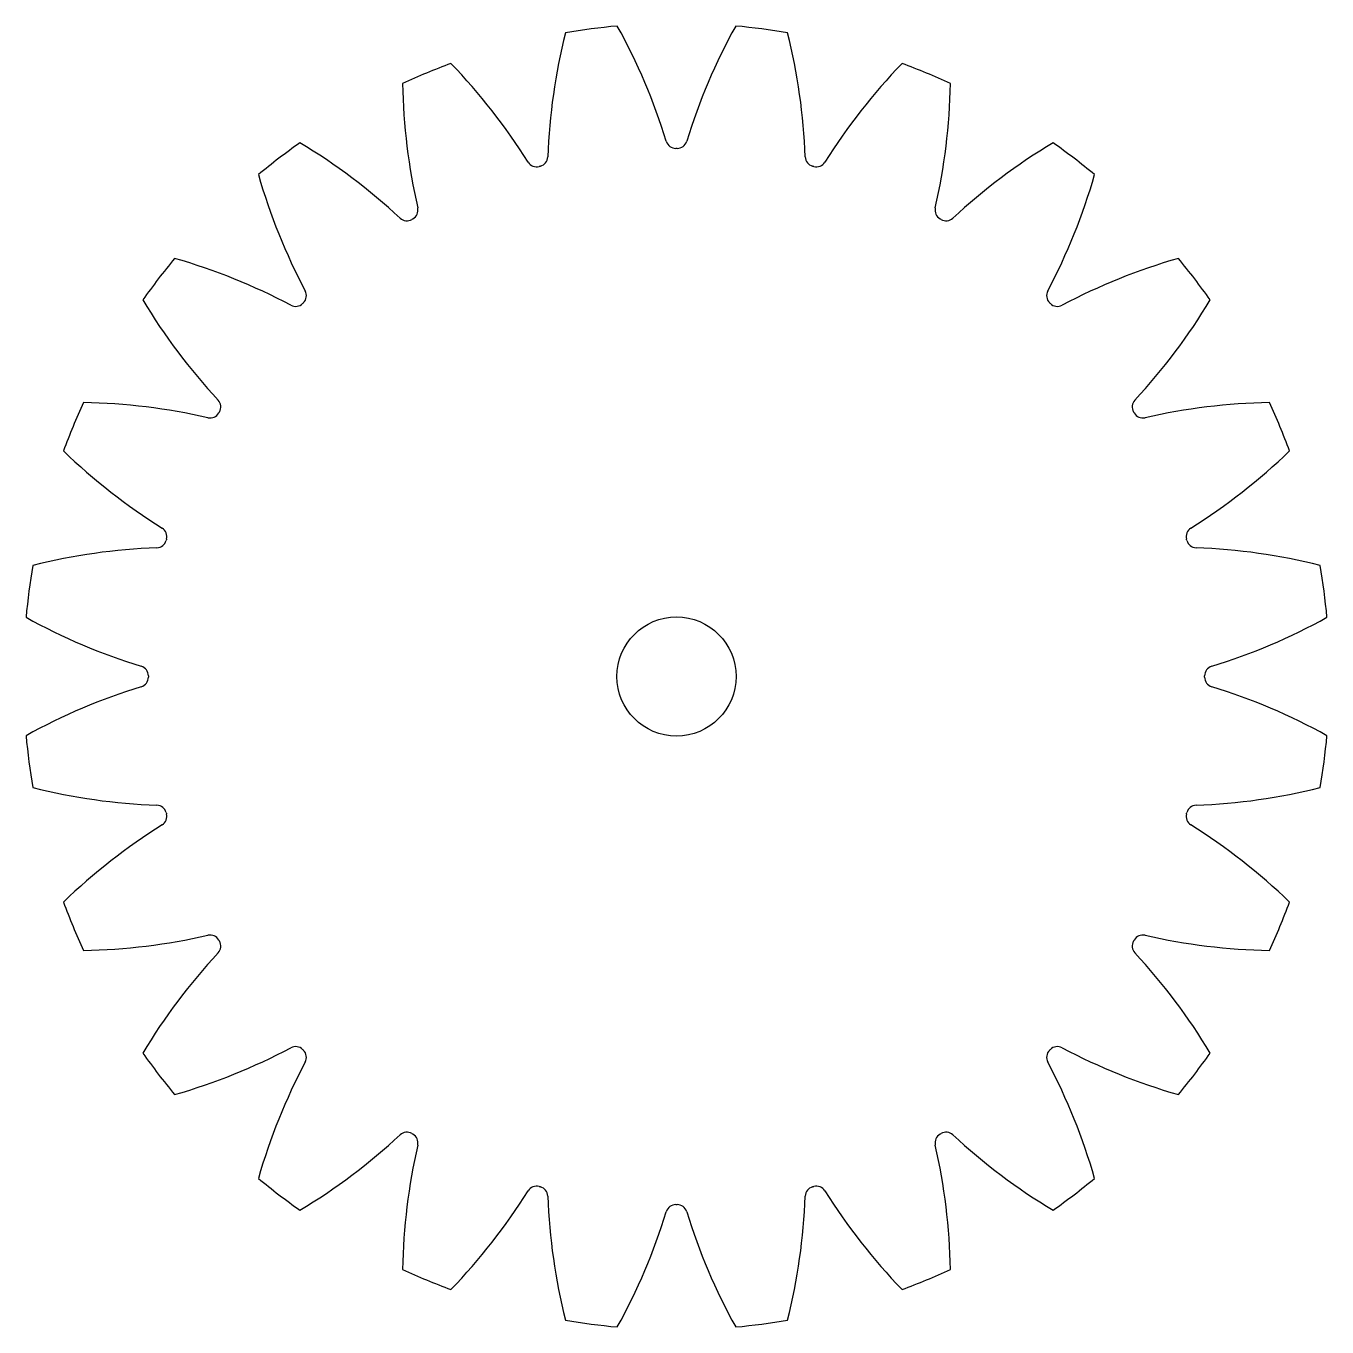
# Model space of a CAD drawing. Header units: inches. Extents: x -0.406 to 0.406, y -0.406 to 0.406.
import ezdxf

# ---------------------------------------------------------------- set-up
doc = ezdxf.new("R2010")
doc.units = ezdxf.units.IN
doc.layers.add('CUTOUTS', color=1, linetype='CONTINUOUS')
doc.layers.add('PERIMETER', color=5, linetype='CONTINUOUS')

msp = doc.modelspace()

# ---------------------------------------------------------------- linework, layer by layer
at = {"layer": 'CUTOUTS'}
msp.add_circle((0, 0), 0.0372, dxfattribs=at)
at = {"layer": 'PERIMETER'}
for centre, radius, start, end in [((0.29748, 0.31075), 0.37815, 166.00518, 177.89043), ((0, 0), 0.40815, 95.20319, 99.79681), ((-0.36777, 0.22317), 0.37815, 17.10957, 28.99482), ((0.36777, 0.22317), 0.37815, 151.00518, 162.89043), ((0, 0), 0.40815, 80.20319, 84.79681), ((-0.29748, 0.31075), 0.37815, 2.10957, 13.99482), ((0, 0), 0.40815, 110.20319, 114.79681), ((-0.413, 0.12038), 0.37815, 32.10957, 43.99482), ((0.413, 0.12038), 0.37815, 136.00518, 147.89043), ((0, 0), 0.40815, 65.20319, 69.79681), ((0.20691, 0.37715), 0.37815, 181.00518, 192.89043), ((-0.20691, 0.37715), 0.37815, 347.10957, 358.99482), ((0, 0), 0.40815, 125.20319, 129.79681), ((-0.43008, 0.00938), 0.37815, 47.10957, 58.99482), ((-0.0004, 0.33625), 0.00623, 197.10957, 270.06871), ((0.0004, 0.33625), 0.00623, 269.93129, 342.89043), ((0.43008, 0.00938), 0.37815, 121.00518, 132.89043), ((0, 0), 0.40815, 50.20319, 54.79681), ((0, 0), 0.33002, 89.93129, 90.06871), ((-0.08742, 0.32469), 0.00623, 212.10957, 285.06871), ((0, 0), 0.33002, 104.93129, 105.06871), ((-0.08664, 0.3249), 0.00623, 284.93129, 357.89043), ((0.08664, 0.3249), 0.00623, 182.10957, 255.06871), ((0, 0), 0.33002, 74.93129, 75.06871), ((0.08742, 0.32469), 0.00623, 254.93129, 327.89043), ((0.10225, 0.41785), 0.37815, 196.00518, 207.89043), ((-0.10225, 0.41785), 0.37815, 332.10957, 343.99482), ((-0.16778, 0.2914), 0.00623, -60.06871, 12.89043), ((0.16778, 0.2914), 0.00623, 167.10957, 240.06871), ((-0.16847, 0.291), 0.00623, 227.10957, 300.06871), ((0, 0), 0.33002, 119.93129, 120.06871), ((0, 0), 0.33002, 59.93129, 60.06871), ((0.16847, 0.291), 0.00623, 239.93129, 312.89043), ((0, 0), 0.40815, 140.20319, 144.79681), ((-0.41785, -0.10225), 0.37815, 62.10957, 73.99482), ((0.41785, -0.10225), 0.37815, 106.00518, 117.89043), ((0, 0), 0.40815, 35.20319, 39.79681), ((-0.23748, 0.23805), 0.00623, -45.06871, 27.89043), ((0.23748, 0.23805), 0.00623, 152.10957, 225.06871), ((-0.00938, 0.43008), 0.37815, 211.00518, 222.89043), ((-0.23805, 0.23748), 0.00623, 242.10957, 315.06871), ((0, 0), 0.33002, 134.93129, 135.06871), ((0, 0), 0.33002, 44.93129, 45.06871), ((0.23805, 0.23748), 0.00623, 224.93129, 297.89043), ((0.00938, 0.43008), 0.37815, 317.10957, 328.99482), ((0, 0), 0.40815, 155.20319, 159.79681), ((-0.37715, -0.20691), 0.37815, 77.10957, 88.99482), ((-0.291, 0.16847), 0.00623, -30.06871, 42.89043), ((0.291, 0.16847), 0.00623, 137.10957, 210.06871), ((0.37715, -0.20691), 0.37815, 91.00518, 102.89043), ((0, 0), 0.40815, 20.20319, 24.79681), ((-0.2914, 0.16778), 0.00623, 257.10957, 330.06871), ((0, 0), 0.33002, 149.93129, 150.06871), ((0, 0), 0.33002, 29.93129, 30.06871), ((0.2914, 0.16778), 0.00623, 209.93129, 282.89043), ((-0.12038, 0.413), 0.37815, 226.00518, 237.89043), ((0.12038, 0.413), 0.37815, 302.10957, 313.99482), ((-0.32469, 0.08742), 0.00623, -15.06871, 57.89043), ((0.32469, 0.08742), 0.00623, 122.10957, 195.06871), ((-0.3249, 0.08664), 0.00623, 272.10957, 345.06871), ((0, 0), 0.33002, 164.93129, 165.06871), ((0, 0), 0.33002, 14.93129, 15.06871), ((0.3249, 0.08664), 0.00623, 194.93129, 267.89043), ((-0.31075, -0.29748), 0.37815, 92.10957, 103.99482), ((0.31075, -0.29748), 0.37815, 76.00518, 87.89043), ((0, 0), 0.40815, 170.20319, 174.79681), ((0, 0), 0.40815, 5.20319, 9.79681), ((-0.22317, 0.36777), 0.37815, 241.00518, 252.89043), ((0.22317, 0.36777), 0.37815, 287.10957, 298.99482), ((-0.33625, 0.0004), 0.00623, -0.06871, 72.89043), ((0, 0), 0.33002, 179.93129, 180.06871), ((0.33625, 0.0004), 0.00623, 107.10957, 180.06871), ((0, 0), 0.33002, -0.06871, 0.06871), ((-0.22317, -0.36777), 0.37815, 107.10957, 118.99482), ((-0.33625, -0.0004), 0.00623, -72.89043, 0.06871), ((0.33625, -0.0004), 0.00623, 179.93129, 252.89043), ((0.22317, -0.36777), 0.37815, 61.00518, 72.89043), ((0, 0), 0.40815, 185.20319, 189.79681), ((0, 0), 0.40815, 350.20319, 354.79681), ((-0.31075, 0.29748), 0.37815, 256.00518, 267.89043), ((0.31075, 0.29748), 0.37815, 272.10957, 283.99482), ((-0.3249, -0.08664), 0.00623, 14.93129, 87.89043), ((0.3249, -0.08664), 0.00623, 92.10957, 165.06871), ((-0.32469, -0.08742), 0.00623, -57.89043, 15.06871), ((0, 0), 0.33002, 194.93129, 195.06871), ((0.32469, -0.08742), 0.00623, 164.93129, 237.89043), ((0, 0), 0.33002, 344.93129, 345.06871), ((-0.12038, -0.413), 0.37815, 122.10957, 133.99482), ((0.12038, -0.413), 0.37815, 46.00518, 57.89043), ((0, 0), 0.40815, 200.20319, 204.79681), ((0, 0), 0.40815, 335.20319, 339.79681), ((-0.37715, 0.20691), 0.37815, 271.00518, 282.89043), ((-0.2914, -0.16778), 0.00623, 29.93129, 102.89043), ((0.2914, -0.16778), 0.00623, 77.10957, 150.06871), ((0.37715, 0.20691), 0.37815, 257.10957, 268.99482), ((-0.291, -0.16847), 0.00623, -42.89043, 30.06871), ((0, 0), 0.33002, 209.93129, 210.06871), ((0.291, -0.16847), 0.00623, 149.93129, 222.89043), ((0, 0), 0.33002, 329.93129, 330.06871), ((-0.00938, -0.43008), 0.37815, 137.10957, 148.99482), ((0.00938, -0.43008), 0.37815, 31.00518, 42.89043), ((0, 0), 0.40815, 215.20319, 219.79681), ((-0.41785, 0.10225), 0.37815, 286.00518, 297.89043), ((-0.23805, -0.23748), 0.00623, 44.93129, 117.89043), ((0, 0), 0.33002, 224.93129, 225.06871), ((-0.23748, -0.23805), 0.00623, -27.89043, 45.06871), ((0.23748, -0.23805), 0.00623, 134.93129, 207.89043), ((0, 0), 0.33002, 314.93129, 315.06871), ((0.23805, -0.23748), 0.00623, 62.10957, 135.06871), ((0.41785, 0.10225), 0.37815, 242.10957, 253.99482), ((0, 0), 0.40815, 320.20319, 324.79681), ((0.10225, -0.41785), 0.37815, 152.10957, 163.99482), ((-0.10225, -0.41785), 0.37815, 16.00518, 27.89043), ((-0.43008, -0.00938), 0.37815, 301.00518, 312.89043), ((-0.16847, -0.291), 0.00623, 59.93129, 132.89043), ((0, 0), 0.33002, 239.93129, 240.06871), ((-0.16778, -0.2914), 0.00623, -12.89043, 60.06871), ((0.16778, -0.2914), 0.00623, 119.93129, 192.89043), ((0, 0), 0.33002, 299.93129, 300.06871), ((0.16847, -0.291), 0.00623, 47.10957, 120.06871), ((0.43008, -0.00938), 0.37815, 227.10957, 238.99482), ((0.20691, -0.37715), 0.37815, 167.10957, 178.99482), ((-0.20691, -0.37715), 0.37815, 1.00518, 12.89043), ((0, 0), 0.40815, 230.20319, 234.79681), ((0, 0), 0.40815, 305.20319, 309.79681), ((-0.413, -0.12038), 0.37815, 316.00518, 327.89043), ((-0.08742, -0.32469), 0.00623, 74.93129, 147.89043), ((0, 0), 0.33002, 254.93129, 255.06871), ((-0.08664, -0.3249), 0.00623, 2.10957, 75.06871), ((0.29748, -0.31075), 0.37815, 182.10957, 193.99482), ((-0.29748, -0.31075), 0.37815, 346.00518, 357.89043), ((0.08664, -0.3249), 0.00623, 104.93129, 177.89043), ((0, 0), 0.33002, 284.93129, 285.06871), ((0.08742, -0.32469), 0.00623, 32.10957, 105.06871), ((0.413, -0.12038), 0.37815, 212.10957, 223.99482), ((-0.0004, -0.33625), 0.00623, 89.93129, 162.89043), ((0, 0), 0.33002, 269.93129, 270.06871), ((0.0004, -0.33625), 0.00623, 17.10957, 90.06871), ((-0.36777, -0.22317), 0.37815, 331.00518, 342.89043), ((0.36777, -0.22317), 0.37815, 197.10957, 208.99482), ((0, 0), 0.40815, 245.20319, 249.79681), ((0, 0), 0.40815, 290.20319, 294.79681), ((0, 0), 0.40815, 260.20319, 264.79681), ((0, 0), 0.40815, 275.20319, 279.79681)]:
    msp.add_arc(centre, radius, start, end, dxfattribs=at)

doc.saveas('drawing.dxf')
